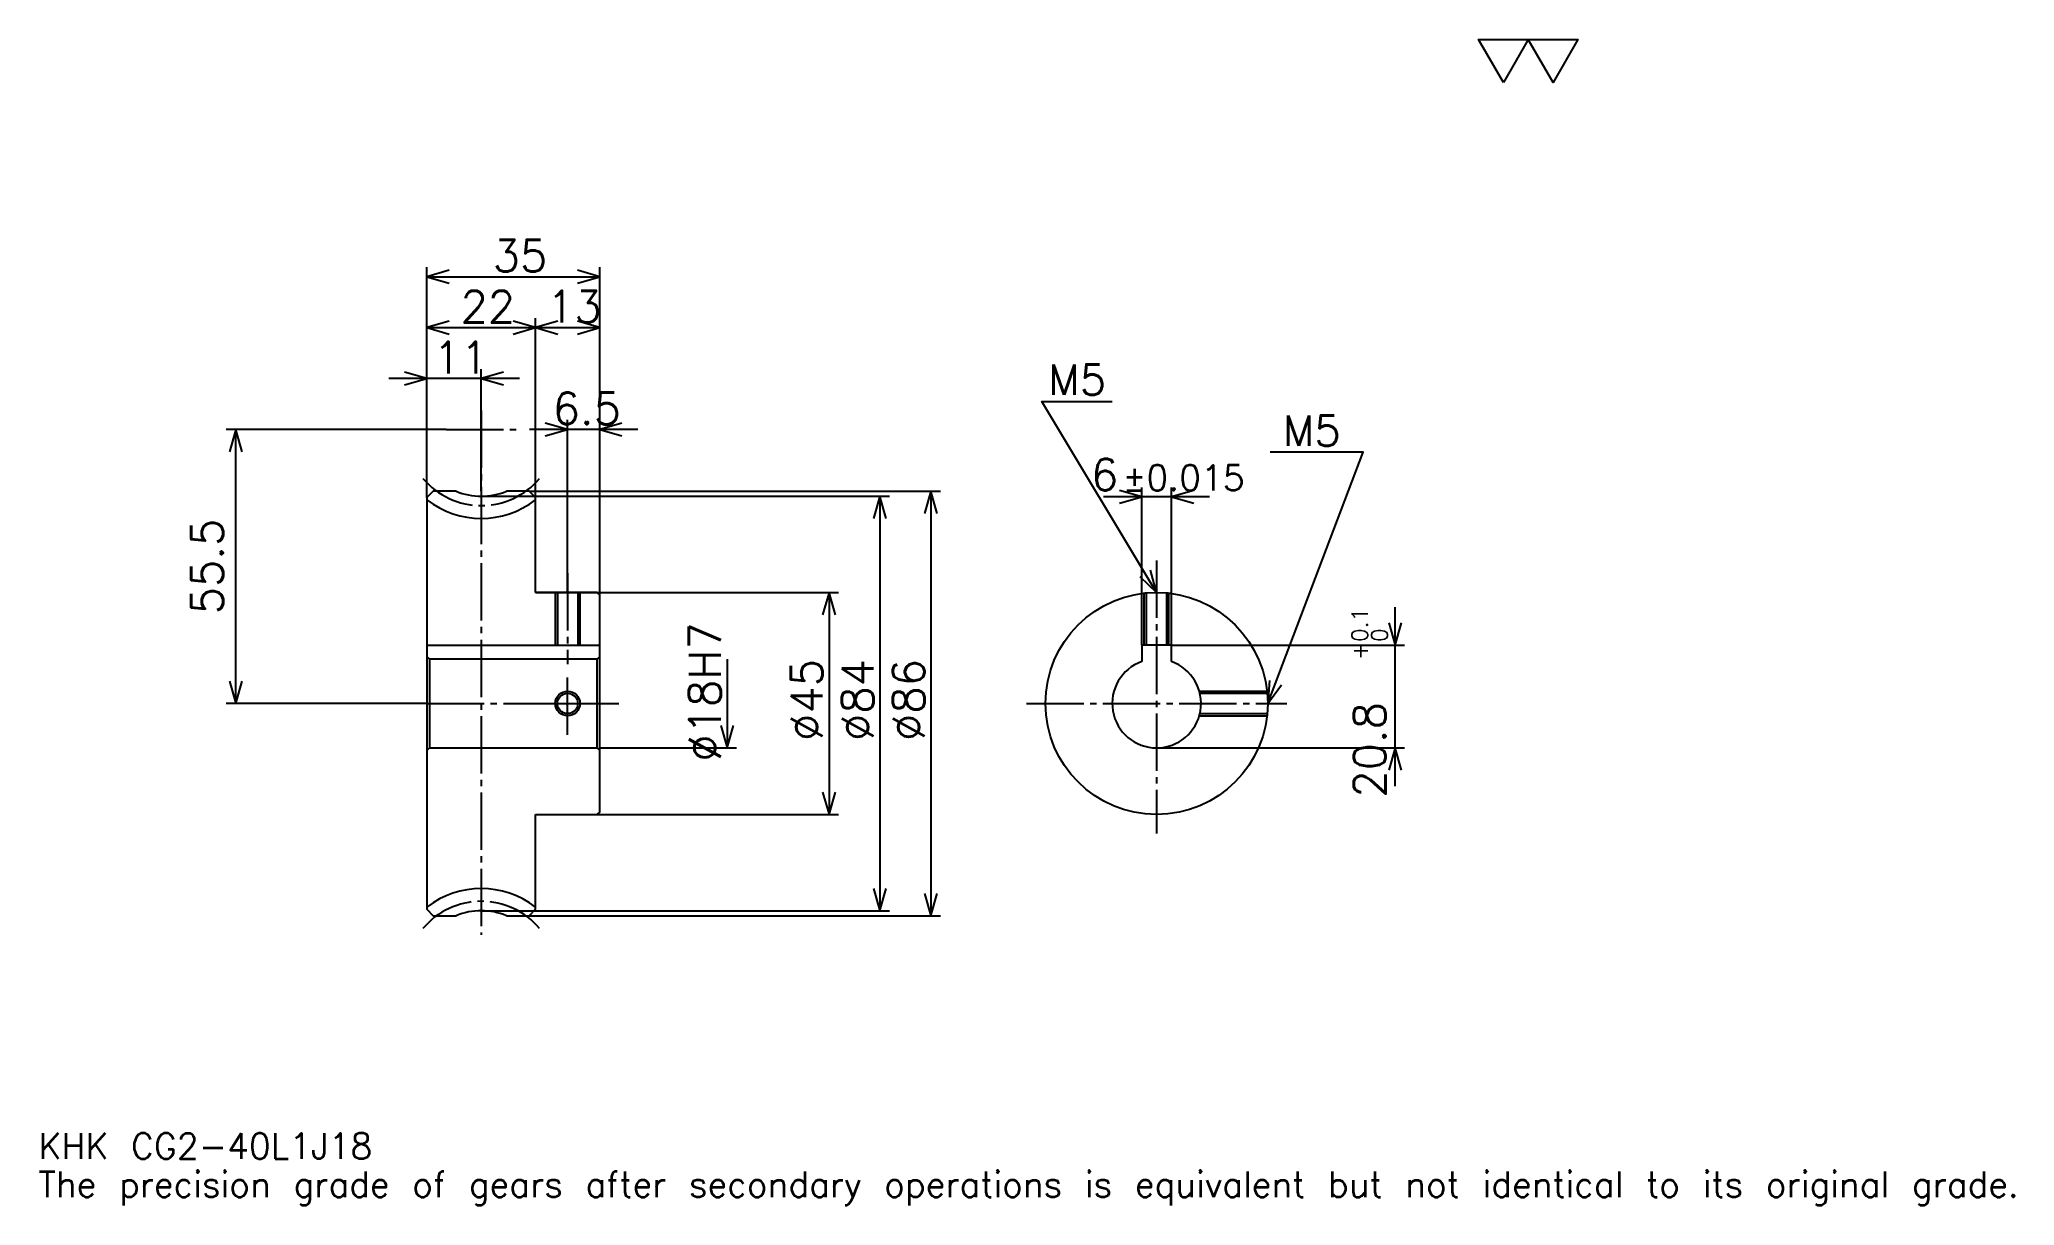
# Model space of a CAD drawing. Extents: x 13 to 413, y 5 to 241.
import ezdxf

# ---------------------------------------------------------------- set-up
doc = ezdxf.new("R2010")
doc.units = 0
doc.linetypes.add('DASHDOT', pattern=[15.483872, 11.612903, -1.290323, 1.290323, -1.290323])
doc.layers.get('0').update_dxf_attribs({"linetype": 'CONTINUOUS'})
doc.layers.add('DASHDOT', color=6, linetype='DASHDOT')
doc.styles.add('KANJI', font='TXT', dxfattribs={"bigfont": 'BIGFONT'})

msp = doc.modelspace()

# ---------------------------------------------------------------- linework, layer by layer
at = {"color": 5}
for p, q in [((91.6129, 149.451614), (91.6129, 194.854843)), ((91.6129, 192.919357), (126.6129, 192.919357)), ((126.6129, 149.451614), (126.6129, 194.854843)), ((113.6129, 149.451614), (113.6129, 184.532257)), ((91.6129, 182.596771), (113.6129, 182.596771)), ((113.6129, 182.596771), (126.6129, 182.596771)), ((110.354836, 172.2742), (83.870964, 172.2742)), ((102.6129, 149.451614), (102.6129, 174.209686)), ((95.483864, 161.951614), (50.967735, 161.951614)), ((52.903221, 106.451614), (52.903221, 161.951614)), ((134.354828, 161.951614), (112.370964, 161.951614)), ((120.1129, 149.451614), (120.1129, 163.8871)), ((91.6129, 148.161285), (91.6129, 149.451614)), ((102.6129, 148.451614), (126.6129, 148.451614)), ((112.322578, 149.451614), (126.6129, 149.451614)), ((113.6129, 148.161285), (113.6129, 149.451614)), ((120.1129, 128.951614), (120.1129, 149.451614)), ((120.1129, 128.951614), (120.1129, 149.451614)), ((126.6129, 149.451614), (195.645157, 149.451614)), ((126.6129, 128.451614), (126.6129, 149.451614)), ((126.6129, 148.451614), (185.322571, 148.451614)), ((183.387085, 148.451614), (183.387085, 64.451614)), ((193.709671, 149.451614), (193.709671, 63.451614)), ((250.177414, 148.306458), (228.693558, 148.306458)), ((236.435486, 118.251617), (236.435486, 150.241943)), ((242.435486, 118.251617), (242.435486, 150.241943)), ((113.6129, 128.951614), (126.6129, 128.951614)), ((126.6129, 128.951614), (175, 128.951614)), ((173.064514, 128.951614), (173.064514, 83.951614)), ((287.741943, 89.709679), (287.741943, 125.993546)), ((242.435486, 118.251617), (289.677429, 118.251617)), ((152.419342, 115.451614), (152.419342, 97.451614)), ((91.6129, 106.451614), (50.967735, 106.451614)), ((126.6129, 97.451614), (154.354828, 97.451614)), ((239.435486, 97.451614), (289.677429, 97.451614)), ((113.6129, 83.951614), (126.6129, 83.951614)), ((126.6129, 83.951614), (175, 83.951614)), ((102.6129, 64.451614), (126.6129, 64.451614)), ((126.6129, 64.451614), (185.322571, 64.451614)), ((112.322578, 63.451614), (126.6129, 63.451614)), ((126.6129, 63.451614), (195.645157, 63.451614))]:
    msp.add_line(p, q, dxfattribs=at)
at = {"color": 4}
for p, q in [((91.6129, 118.251617), (126.6129, 118.251617)), ((126.6129, 115.951614), (126.1129, 115.451614)), ((91.6129, 96.951614), (92.1129, 97.451614)), ((126.6129, 96.951614), (126.1129, 97.451614))]:
    msp.add_line(p, q, dxfattribs=at)
at = {"color": 7}
msp.add_lwpolyline([(309.677429, 232.258072), (304.645172, 240.980652), (324.7742, 240.980652), (319.741943, 232.258072), (314.709686, 240.980652), (309.677429, 232.258072)], dxfattribs=at)
at = {"color": 5}
for points in [[(96.129028, 194.209686), (91.6129, 192.919357), (96.129028, 191.629028)], [(122.096771, 191.629028), (126.6129, 192.919357), (122.096771, 194.209686)], [(96.129028, 183.887085), (91.6129, 182.596771), (96.129028, 181.306458)], [(109.096771, 181.306458), (113.6129, 182.596771), (109.096771, 183.887085)], [(118.129028, 183.887085), (113.6129, 182.596771), (118.129028, 181.306458)], [(122.096771, 181.306458), (126.6129, 182.596771), (122.096771, 183.887085)], [(87.096771, 170.983871), (91.6129, 172.2742), (87.096771, 173.564514)], [(107.129028, 173.564514), (102.6129, 172.2742), (107.129028, 170.983871)], [(239.435486, 128.951614), (216.209671, 167.661285), (230.403229, 167.661285)], [(54.193542, 157.435486), (52.903221, 161.951614), (51.6129, 157.435486)], [(115.596771, 160.661285), (120.1129, 161.951614), (115.596771, 163.241943)], [(131.129028, 163.241943), (126.6129, 161.951614), (131.129028, 160.661285)], [(261.935486, 106.451614), (281.290314, 157.338715), (262.451599, 157.338715)], [(184.677414, 143.935486), (183.387085, 148.451614), (182.096771, 143.935486)], [(195, 144.935486), (193.709671, 149.451614), (192.419342, 144.935486)], [(231.919357, 147.016129), (236.435486, 148.306458), (231.919357, 149.596771)], [(246.951614, 149.596771), (242.435486, 148.306458), (246.951614, 147.016129)], [(236.005508, 132.160294), (239.435486, 128.951614), (238.218399, 133.488037)], [(174.354828, 124.435486), (173.064514, 128.951614), (171.7742, 124.435486)], [(286.451599, 122.767746), (287.741943, 118.251617), (289.032257, 122.767746)], [(51.6129, 110.967743), (52.903221, 106.451614), (54.193542, 110.967743)], [(262.334961, 111.131439), (261.935486, 106.451614), (264.747009, 110.21402)], [(151.129028, 101.967743), (152.419342, 97.451614), (153.709671, 101.967743)], [(289.032257, 92.935486), (287.741943, 97.451614), (286.451599, 92.935486)], [(171.7742, 88.467743), (173.064514, 83.951614), (174.354828, 88.467743)], [(182.096771, 68.967743), (183.387085, 64.451614), (184.677414, 68.967743)], [(192.419342, 67.967743), (193.709671, 63.451614), (195, 67.967743)]]:
    msp.add_lwpolyline(points, dxfattribs=at)
at = {"color": 4}
for points in [[(97.513878, 149.451614), (92.903221, 149.451614), (91.6129, 148.161285), (91.6129, 96.951614)], [(113.6129, 128.951614), (113.6129, 148.161285), (112.322578, 149.451614), (107.711922, 149.451614)], [(113.6129, 83.951614), (126.1129, 83.951614), (126.6129, 84.451614), (126.6129, 128.451614), (126.1129, 128.951614), (113.6129, 128.951614)], [(117.6129, 128.951614), (117.6129, 118.251617)], [(118.047897, 128.951614), (118.047897, 118.251617)], [(122.177902, 128.951614), (122.177902, 118.251617)], [(122.6129, 128.951614), (122.6129, 118.251617)], [(236.935486, 118.251617), (236.935486, 128.812286)], [(237.370483, 118.251617), (237.370483, 128.856659)], [(241.500488, 118.251617), (241.500488, 128.856659)], [(241.935486, 118.251617), (241.935486, 128.812286)], [(242.435486, 114.936897), (242.435486, 118.251617), (236.435486, 118.251617), (236.435486, 114.936897)], [(91.6129, 115.951614), (92.1129, 115.451614), (92.1129, 97.451614), (126.1129, 97.451614), (126.1129, 115.451614), (92.1129, 115.451614)], [(248.081299, 108.951614), (261.796143, 108.951614)], [(248.195389, 108.516617), (261.840515, 108.516617)], [(248.195389, 104.386612), (261.840515, 104.386612)], [(248.081299, 103.951614), (261.796143, 103.951614)], [(91.6129, 96.951614), (91.6129, 64.741936), (92.903221, 63.451614), (97.513878, 63.451614)], [(107.711922, 63.451614), (112.322578, 63.451614), (113.6129, 64.741936), (113.6129, 83.951614)]]:
    msp.add_lwpolyline(points, dxfattribs=at)
for centre, radius in [((239.435486, 106.451614), 22.5), ((120.1129, 106.451614), 2.065)]:
    msp.add_circle(centre, radius, dxfattribs=at)
at = {"color": 7}
msp.add_circle((120.1129, 106.451614), 2.5, dxfattribs=at)
at = {"color": 4}
for centre, radius, start, end in [((102.6129, 161.951614), 13.5, 247.80839416, 292.19160779), ((102.6129, 161.951614), 18, 232.33011338, 307.66988662), ((239.435486, 106.451614), 9, 109.47122094, 70.52877906), ((102.6129, 50.951614), 18, 52.33011338, 127.66988662), ((102.6129, 50.951614), 13.5, 67.80839221, 112.19160584)]:
    msp.add_arc(centre, radius, start, end, dxfattribs=at)
at = {"layer": 'DASHDOT', "color": 7}
for p, q in [((102.6129, 165.822586), (102.6129, 59.580647)), ((95.483864, 161.951614), (109.741928, 161.951614)), ((239.435486, 135.403229), (239.435486, 80.080643)), ((91.6129, 106.451614), (130.483871, 106.451614)), ((213.064514, 106.451614), (265.806458, 106.451614))]:
    msp.add_line(p, q, dxfattribs=at)
for points in [[(120.1129, 132.822586), (120.1129, 114.380646)], [(120.1129, 100.080643), (120.1129, 112.822586)], [(113.741928, 106.451614), (126.483871, 106.451614)]]:
    msp.add_lwpolyline(points, dxfattribs=at)
for centre, start, end in [((102.6129, 161.951614), 219.99999648, 320.00000352), ((102.6129, 50.951614), 39.99999648, 140.00000352)]:
    msp.add_arc(centre, 15.415, start, end, dxfattribs=at)

# ---------------------------------------------------------------- texts
at = {"color": 7, "style": 'KANJI'}
for s, height, p in [('35', 6.451613, (104.91935, 193.951614)), ('22', 6.451613, (98.41935, 183.629028)), ('13', 6.451613, (115.91935, 183.629028)), ('11', 6.451613, (92.91935, 173.306458)), ('M5', 6.193549, (217.5, 168.951614)), ('6.5', 6.451613, (117.072578, 162.983871)), ('M5', 6.193549, (265.032227, 158.629028)), ('6', 6.451613, (226.118088, 149.596771)), ('%%p0.015', 5.16129, (232.504379, 149.596771)), ('KHK CG2-40L1J18', 5.16129, (12.903226, 14.193548)), ('The precision grade of gears after secondary operations is equivalent but not identical to its original grade.', 5.16129, (12.903226, 6.451613))]:
    msp.add_text(s, height=height, dxfattribs=at).set_placement(p)
for s, height, p in [('55.5', 6.451613, (50.322575, 124.524193)), ('0.1', 3.225806, (282.193542, 118.913795)), ('%%c18H7', 6.451613, (151.129028, 94.677422)), ('0', 3.225806, (286.193542, 118.913795)), ('+', 3.225806, (282.193542, 115.300888)), ('%%c45', 6.451613, (171.7742, 98.870972)), ('%%c84', 6.451613, (182.096771, 98.870972)), ('%%c86', 6.451613, (192.419342, 98.870972)), ('20.8', 6.451613, (285.806458, 87.375755))]:
    msp.add_text(s, height=height, rotation=90, dxfattribs=at).set_placement(p)

doc.saveas('drawing.dxf')
